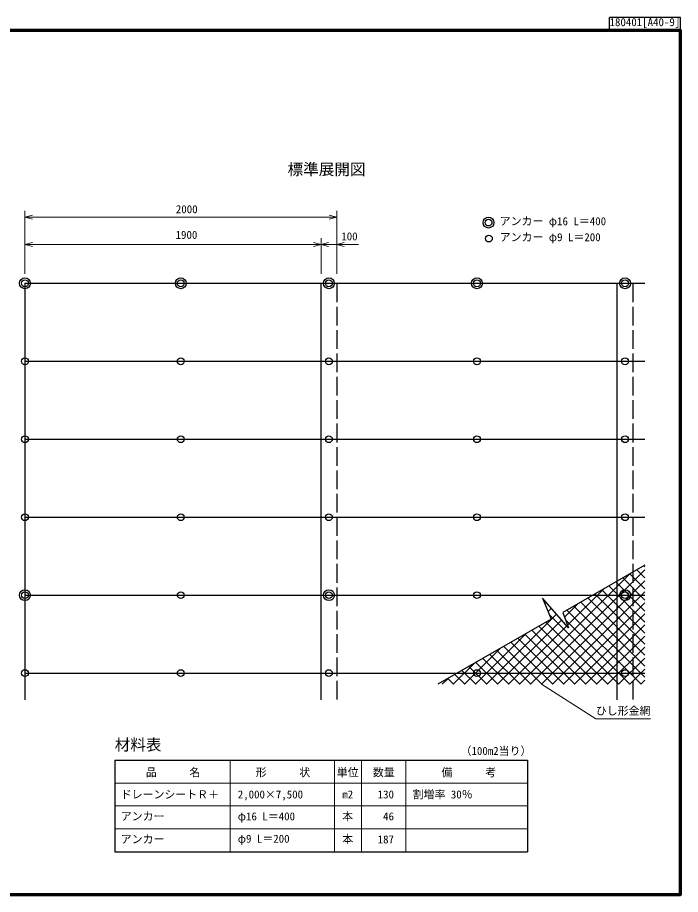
# Model space of a CAD drawing. Units: millimetres, scale not verified. Extents: x 200 to 8200, y 200 to 5824.
# Drawn here: x 3947 to 8200, y 200 to 5824 of the extents above; entities that cross this region are included whole.
import ezdxf
from ezdxf.enums import TextEntityAlignment as Align

# ---------------------------------------------------------------- set-up
doc = ezdxf.new("R2010")
doc.units = ezdxf.units.MM
doc.header["$LTSCALE"] = 20
doc.linetypes.add('USER1', pattern=[7.5, 6, -1.5])
for name, color, linetype, lineweight in [('C-DOC', 3, 'Continuous', 25), ('C-MTR-FRAM', 5, 'Continuous', 25), ('C-MTR-LINE', 5, 'Continuous', 13), ('C-STR', 7, 'Continuous', 25), ('C-STR-DIM', 1, 'Continuous', 13), ('C-STR-HTXT', 1, 'Continuous', 13), ('C-STR-TXT', 7, 'Continuous', 25), ('C-TTL', 1, 'Continuous', 13)]:
    doc.layers.add(name, color=color, linetype=linetype, lineweight=lineweight)
for name, color, linetype in [('C-MTR', 5, 'Continuous'), ('C-MTR-TXT', 5, 'Continuous'), ('C-TTL-TXT', 7, 'Continuous')]:
    doc.layers.add(name, color=color, linetype=linetype)
doc.styles.add('ＭＳ ゴシック', font='')
doc.styles.get('ＭＳ ゴシック').set_extended_font_data('MS Gothic')

msp = doc.modelspace()

# ---------------------------------------------------------------- linework, layer by layer
at = {"layer": 'C-DOC'}
for p, q in [((8200, 5823.5), (7745, 5823.5)), ((7745, 5750), (7745, 5823.5)), ((8200, 5750), (8200, 5823.5)), ((7745, 5750), (8200, 5750))]:
    msp.add_line(p, q, dxfattribs=at)
at = {"layer": 'C-MTR-FRAM'}
for p, q in [((4570.27, 1061.57), (7218.63, 1061.57)), ((4570.27, 1061.57), (4570.27, 473.57)), ((7218.63, 1061.57), (7218.63, 473.57)), ((4570.27, 473.57), (7218.63, 473.57))]:
    msp.add_line(p, q, dxfattribs=at)
at = {"layer": 'C-MTR-LINE'}
for p, q in [((5312.04, 1061.57), (5312.04, 473.57)), ((5980.93, 1061.98), (5980.93, 473.57)), ((6153.25, 1061.57), (6153.25, 473.57)), ((6437.45, 1061.57), (6437.45, 473.57)), ((4570.27, 914.57), (7218.63, 914.57)), ((4570.27, 767.57), (7218.63, 767.57)), ((4570.27, 620.57), (7218.63, 620.57))]:
    msp.add_line(p, q, dxfattribs=at)
at = {"layer": 'C-STR'}
for p, q in [((3994.45, 4119.33), (3994.45, 1447.56)), ((5894.45, 1447.56), (5894.45, 4119.33)), ((7794.45, 1447.56), (7794.45, 4119.33)), ((3994.45, 3619.33), (7971.81, 3619.33)), ((3994.45, 3119.33), (7971.81, 3119.33)), ((3994.45, 2619.33), (7971.81, 2619.33)), ((3994.45, 2119.33), (7971.81, 2119.33)), ((3994.45, 1619.33), (7971.81, 1619.33))]:
    msp.add_line(p, q, dxfattribs=at)
at = {"layer": 'C-STR', "color": 1}
for p, q in [((7971.81, 2312.6), (7445.07, 2009.01)), ((7971.81, 2300.49), (7964.12, 2308.17)), ((7166.98, 1547.56), (7877.9, 2258.48)), ((7971.81, 2281.68), (7237.69, 1547.56)), ((7971.81, 2159.07), (7874.41, 2256.47)), ((7919.27, 2282.32), (7971.81, 2229.78)), ((7308.41, 1547.56), (7971.81, 2210.96)), ((7971.81, 2017.64), (7784.7, 2204.76)), ((7829.55, 2230.61), (7971.81, 2088.35)), ((7710.99, 2162.28), (7096.27, 1547.56)), ((7971.81, 2140.25), (7379.12, 1547.56)), ((7971.81, 1876.22), (7694.98, 2153.05)), ((7739.84, 2178.9), (7971.81, 1946.93)), ((7314.29, 2101.12), (7371.22, 1966.44)), ((7481.45, 1909.94), (7314.29, 2101.12)), ((7971.81, 1734.8), (7605.27, 2101.34)), ((7650.12, 2127.2), (7971.81, 1805.51)), ((7338.87, 2073), (7329.95, 2064.08)), ((7371.86, 2035.28), (7350.95, 2014.38)), ((7449.83, 1547.56), (7971.81, 2069.54)), ((7457.54, 1979.54), (7544.07, 2066.07)), ((7971.81, 1593.38), (7515.55, 2049.63)), ((7560.41, 2075.49), (7971.81, 1664.09)), ((7404.84, 1997.55), (6954.85, 1547.56)), ((7359.94, 1993.12), (7805.5, 1547.56)), ((7445.07, 2009.01), (7481.45, 1909.94)), ((7470.7, 2023.78), (7946.92, 1547.56)), ((7971.81, 1998.83), (7520.54, 1547.56)), ((7371.22, 1966.44), (6644.45, 1547.56)), ((7025.56, 1547.56), (7437.83, 1959.83)), ((7291.27, 1920.37), (7664.07, 1547.56)), ((7734.78, 1547.56), (7336.13, 1946.22)), ((7876.21, 1547.56), (7462.66, 1961.1)), ((7591.25, 1547.56), (7971.81, 1928.12)), ((6884.14, 1547.56), (7210.25, 1873.67)), ((7201.56, 1868.66), (7522.65, 1547.56)), ((7593.36, 1547.56), (7246.41, 1894.51)), ((7971.81, 1857.41), (7661.96, 1547.56)), ((7111.84, 1816.95), (7381.23, 1547.56)), ((7451.94, 1547.56), (7156.7, 1842.8)), ((7043.33, 1777.46), (6813.43, 1547.56)), ((7022.13, 1765.24), (7239.81, 1547.56)), ((7310.52, 1547.56), (7066.99, 1791.1)), ((7732.67, 1547.56), (7971.81, 1786.7)), ((7027.68, 1547.56), (6887.56, 1687.68)), ((6932.42, 1713.53), (7098.39, 1547.56)), ((7169.1, 1547.56), (6977.27, 1739.39)), ((7971.81, 1715.99), (7803.38, 1547.56)), ((6876.42, 1681.26), (6742.72, 1547.56)), ((6886.26, 1547.56), (6797.84, 1635.97)), ((6842.7, 1661.83), (6956.97, 1547.56)), ((7874.09, 1547.56), (7971.81, 1645.28)), ((6709.51, 1585.06), (6672.01, 1547.56)), ((6708.13, 1584.27), (6744.84, 1547.56)), ((6752.99, 1610.12), (6815.55, 1547.56)), ((7971.81, 1574.57), (7944.8, 1547.56))]:
    msp.add_line(p, q, dxfattribs=at)
at = {"layer": 'C-STR'}
for centre, radius in [((3994.45, 4119.33), 35), ((3994.45, 4119.33), 22), ((3994.45, 4119.33), 22), ((4994.45, 4119.33), 35), ((4994.45, 4119.33), 22), ((5944.45, 4119.33), 35), ((5944.45, 4119.33), 22), ((5944.45, 4119.33), 22), ((6894.45, 4119.33), 35), ((6894.45, 4119.33), 22), ((6894.45, 4119.33), 22), ((7844.45, 4119.33), 35), ((7844.45, 4119.33), 22), ((3994.45, 3619.33), 22), ((4994.45, 3619.33), 22), ((5944.45, 3619.33), 22), ((6894.45, 3619.33), 22), ((7844.45, 3619.33), 22), ((3994.45, 3119.33), 22), ((4994.45, 3119.33), 22), ((5944.45, 3119.33), 22), ((6894.45, 3119.33), 22), ((7844.45, 3119.33), 22), ((3994.45, 2619.33), 22), ((4994.45, 2619.33), 22), ((5944.45, 2619.33), 22), ((6894.45, 2619.33), 22), ((7844.45, 2619.33), 22), ((3994.45, 2119.33), 35), ((3994.45, 2119.33), 22), ((4994.45, 2119.33), 22), ((5944.45, 2119.33), 35), ((5944.45, 2119.33), 22), ((6894.45, 2119.33), 22), ((7844.45, 2119.33), 35), ((7844.45, 2119.33), 22), ((3994.45, 1619.33), 22), ((4994.45, 1619.33), 22), ((5944.45, 1619.33), 22), ((6894.45, 1619.33), 22), ((7844.45, 1619.33), 22)]:
    msp.add_circle(centre, radius, dxfattribs=at)
at = {"layer": 'C-STR-DIM'}
for p, q in [((3994.45, 4179.33), (3994.45, 4584.22)), ((3994.45, 4544.22), (5994.45, 4544.22)), ((5894.45, 4179.33), (5894.45, 4408.83)), ((3994.45, 4368.83), (5894.45, 4368.83))]:
    msp.add_line(p, q, dxfattribs=at)
for points in [[(4042.75, 4557.16), (3994.45, 4544.22), (4042.75, 4531.28)], [(5946.15, 4531.28), (5994.45, 4544.22), (5946.15, 4557.16)], [(4042.75, 4381.77), (3994.45, 4368.83), (4042.75, 4355.89)], [(5846.15, 4355.89), (5894.45, 4368.83), (5846.15, 4381.77)], [(5942.75, 4381.77), (5894.45, 4368.83), (5942.75, 4355.89)], [(6042.75, 4381.77), (5994.45, 4368.83), (6042.75, 4355.89)]]:
    msp.add_lwpolyline(points, dxfattribs=at)
at = {"layer": 'C-STR-HTXT'}
for p, q in [((7309.46, 1548.62), (7657.34, 1326.21)), ((7657.34, 1326.21), (8007.34, 1326.21))]:
    msp.add_line(p, q, dxfattribs=at)
at = {"layer": 'C-STR-TXT'}
for centre, radius in [((6968.5, 4508.92), 35), ((6968.5, 4508.92), 22), ((6968.5, 4508.92), 22), ((6968.5, 4508.92), 22), ((6970.82, 4406.42), 22)]:
    msp.add_circle(centre, radius, dxfattribs=at)
at = {"layer": 'C-TTL'}
for p, q in [((5994.45, 4179.33), (5994.45, 4584.22)), ((5894.45, 4368.83), (5994.45, 4368.83)), ((5994.45, 4368.83), (6135.41, 4368.83))]:
    msp.add_line(p, q, dxfattribs=at)
at = {"layer": 'C-TTL', "color": 7, "lineweight": 25}
msp.add_line((3994.45, 4119.33), (7971.81, 4119.33), dxfattribs=at)
at = {"layer": 'C-TTL', "color": 7, "linetype": 'USER1', "lineweight": 25}
for p, q in [((5994.45, 4119.33), (5994.45, 1447.56)), ((7894.45, 4119.33), (7894.45, 1447.56))]:
    msp.add_line(p, q, dxfattribs=at)
at = {"layer": 'C-TTL', "color": 2, "lineweight": 70}
msp.add_lwpolyline([(200, 200), (8200, 200), (8200, 5740), (200, 5740)], close=True, dxfattribs=at)

# ---------------------------------------------------------------- texts
at = {"layer": 'C-DOC', "style": 'ＭＳ ゴシック'}
msp.add_text('180401[A40-9]', height=51.32, dxfattribs=at).set_placement((7745, 5752.94), align=Align.BOTTOM_LEFT)
at = {"layer": 'C-MTR', "style": 'ＭＳ ゴシック'}
msp.add_text('材料表', height=73.31, dxfattribs=at).set_placement((4570.27, 1101.57), align=Align.BOTTOM_LEFT)
at = {"layer": 'C-MTR-TXT', "style": 'ＭＳ ゴシック'}
for s, p in [('（100m2当り）', (6789.18, 1079.38)), ('アンカー', (4609.47, 660.18)), ('φ16 L＝400', (5359.8, 659.77)), ('アンカー', (4609.47, 513.18)), ('φ9 L＝200', (5359.8, 516.45))]:
    msp.add_text(s, height=51.32, dxfattribs=at).set_placement(p, align=Align.BOTTOM_LEFT)
for s, p in [('\u3000品\u3000\u3000\u3000名\u3000', (4700.04, 983.18)), ('形\u3000\u3000\u3000状\u3000', (5474.55, 983.18)), ('数量', (6226.71, 983.18)), ('\u3000備\u3000\u3000\u3000考\u3000', (6597.28, 983.18)), ('ドレーンシートＲ＋', (4609.47, 841.39)), ('2,000×7,500', (5359.8, 841.39)), ('割増率 30％', (6482, 841.39))]:
    msp.add_text(s, height=51.32, dxfattribs=at).set_placement(p, align=Align.MIDDLE_LEFT)
for s, p in [('単位', (6065.23, 983.18)), ('m2', (6065.23, 841.39))]:
    msp.add_text(s, height=51.32, dxfattribs=at).set_placement(p, align=Align.MIDDLE_CENTER)
msp.add_text('130', height=51.32, dxfattribs=at).set_placement((6362, 841.39), align=Align.MIDDLE_RIGHT)
for p in [(6065.23, 660.22), (6065.23, 513.68)]:
    msp.add_text('本', height=51.32, dxfattribs=at).set_placement(p, align=Align.BOTTOM_CENTER)
for s, p in [('46', (6362, 659.77)), ('187', (6362, 511.98))]:
    msp.add_text(s, height=51.32, dxfattribs=at).set_placement(p, align=Align.BOTTOM_RIGHT)
at = {"layer": 'C-STR-DIM', "color": 7, "style": 'ＭＳ ゴシック'}
for s, p in [('2000', (5032.45, 4553.36)), ('1900', (5030.76, 4388.83)), ('100', (6076.32, 4379.3))]:
    msp.add_text(s, height=51.32, dxfattribs=at).set_placement(p, align=Align.BOTTOM_CENTER)
at = {"layer": 'C-STR-HTXT', "color": 7, "style": 'ＭＳ ゴシック'}
msp.add_text('ひし形金網', height=51.32, dxfattribs=at).set_placement((7657.34, 1336.21), align=Align.BOTTOM_LEFT)
at = {"layer": 'C-STR-TXT', "style": 'ＭＳ ゴシック'}
for s, p in [('アンカー φ16 L＝400', (7040.56, 4476.42)), ('アンカー φ9 L＝200', (7040.56, 4373.92))]:
    msp.add_text(s, height=51.32, dxfattribs=at).set_placement(p, align=Align.BOTTOM_LEFT)
at = {"layer": 'C-TTL-TXT', "style": 'ＭＳ ゴシック'}
msp.add_text('標準展開図', height=73.31, dxfattribs=at).set_placement((5679.49, 4850.47), align=Align.MIDDLE_LEFT)

doc.saveas('drawing.dxf')
